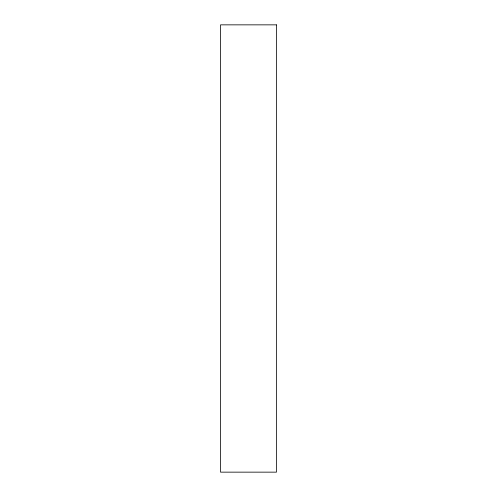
<?xml version="1.0" encoding="UTF-8"?>
<svg xmlns="http://www.w3.org/2000/svg" width="497" height="497" viewBox="0 0 497 497"><rect width="100%" height="100%" fill="white"/><g stroke="black" fill="none" stroke-linecap="round" stroke-linejoin="round"><path stroke-width="0.75" d="M276.456 24.85L220.544 24.85L220.544 472.15L276.456 472.15L276.456 24.85"/></g></svg>
